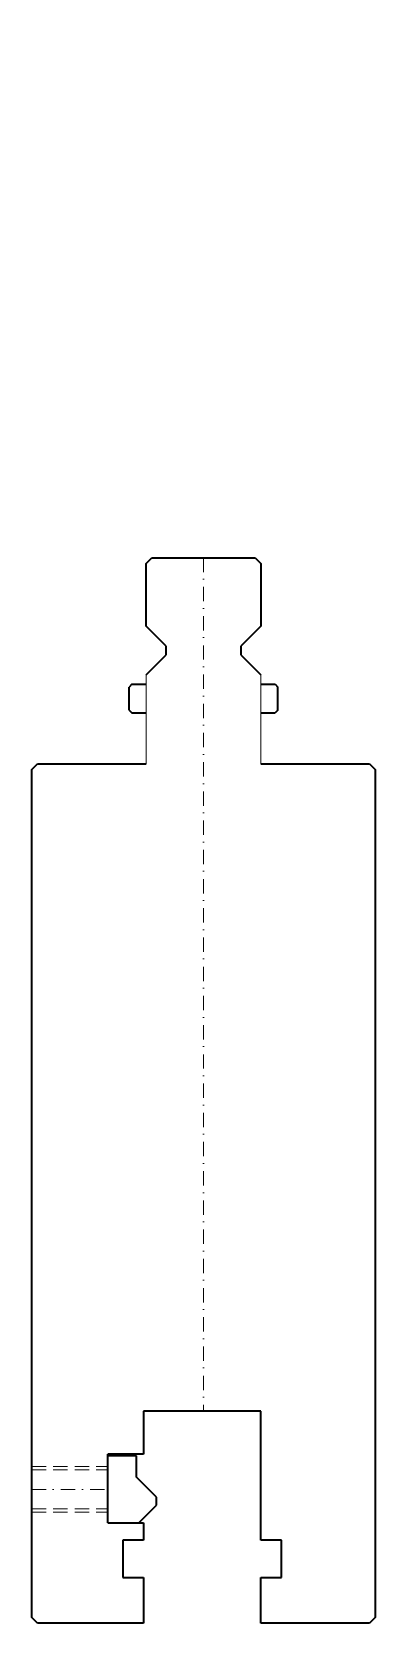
# Model space of a CAD drawing. Header units: millimetres. Extents: x -30 to 30, y -37 to 241.
import ezdxf

# ---------------------------------------------------------------- set-up
doc = ezdxf.new("R2010")
doc.units = ezdxf.units.MM
doc.header["$LTSCALE"] = 5
for name, pattern in [('AUSGEZOGEN', [0]), ('DASHDOT', [1, 0.5, -0.25, 0, -0.25]), ('DASHED', [0.75, 0.5, -0.25])]:
    doc.linetypes.add(name, pattern=pattern)
doc.layers.add('2', color=7, linetype='Continuous')
doc.layers.add('Layer7', color=30, linetype='Continuous', true_color=0xff8000)

msp = doc.modelspace()

# ---------------------------------------------------------------- linework, layer by layer
at = {"layer": '2', "color": 7, "linetype": 'AUSGEZOGEN', "lineweight": 35}
for p, q in [((-10, 148), (-9, 149)), ((-10, 137.05), (-10, 148)), ((-9, 149), (9, 149)), ((9, 149), (10, 148)), ((-6.5, 133.55), (-10, 137.05)), ((10, 137.05), (6.5, 133.55)), ((-6.5, 132.05), (-6.5, 133.55)), ((6.5, 133.55), (6.5, 132.05)), ((-10, 128.55), (-6.5, 132.05)), ((6.5, 132.05), (10, 128.55)), ((-12.5, 126.9), (-13, 126.4)), ((-13, 122.4), (-13, 126.4)), ((-12.5, 126.9), (-10, 126.9)), ((10, 126.9), (12.5, 126.9)), ((12.5, 126.9), (13, 126.4)), ((13, 122.4), (13, 126.4)), ((-13, 122.4), (-12.5, 121.9)), ((13, 122.4), (12.5, 121.9)), ((-12.5, 121.9), (-10, 121.9)), ((10, 121.9), (12.5, 121.9)), ((-30, 112), (-29, 113)), ((-30, -36), (-30, 112)), ((-29, 113), (-10, 113)), ((10, 113), (29, 113)), ((29, 113), (30, 112)), ((30, 112), (30, -36)), ((10, 0), (-10.5, 0)), ((-10.5, 0), (-10.5, -7.5)), ((10, -22.5), (10, 0)), ((-10.5, -7.5), (-16.7, -7.5)), ((-16.7, -19.5), (-16.7, -7.5)), ((-11.7, -7.8), (-16.7, -7.8)), ((-11.7, -11.5), (-11.7, -7.8)), ((-8.2, -15), (-11.7, -11.5)), ((-11.3, -19.5), (-8.2, -16.4)), ((-8.2, -16.4), (-8.2, -15)), ((-16.7, -19.5), (-10.5, -19.5)), ((-10.5, -19.5), (-10.5, -22.5)), ((-10.5, -22.5), (-14.1, -22.5)), ((-14.1, -22.5), (-14.1, -29)), ((13.6, -22.5), (10, -22.5)), ((13.6, -29), (13.6, -22.5)), ((-14.1, -29), (-10.5, -29)), ((-10.5, -29), (-10.5, -37)), ((10, -37), (10, -29)), ((10, -29), (13.6, -29)), ((-29, -37), (-30, -36)), ((30, -36), (29, -37)), ((-10.5, -37), (-29, -37)), ((29, -37), (10, -37))]:
    msp.add_line(p, q, dxfattribs=at)
at = {"layer": '2', "color": 18, "linetype": 'AUSGEZOGEN', "lineweight": 18, "true_color": 0x000000}
for p, q in [((-10, 128.55), (-10, 113)), ((10, 128.55), (10, 113))]:
    msp.add_line(p, q, dxfattribs=at)
at = {"layer": '2', "color": 7, "linetype": 'DASHED', "lineweight": 18}
for p, q in [((-30, -9.65), (-16.7, -9.65)), ((-30, -10.25), (-16.7, -10.25)), ((-30, -17.05), (-16.7, -17.05)), ((-30, -17.65), (-16.7, -17.65))]:
    msp.add_line(p, q, dxfattribs=at)
at = {"layer": '2', "color": 7, "linetype": 'DASHDOT', "lineweight": 18}
msp.add_line((-30, -13.65), (-16.7, -13.65), dxfattribs=at)

# ---------------------------------------------------------------- wipeouts: each hides what was drawn before it
at = {"color": 30, "linetype": 'AUSGEZOGEN', "lineweight": 35, "true_color": 0xff8000}
for points in [[(-4.95, 235.2), (8.95, 235.2), (8.95, 240.8), (-4.95, 240.8)], [(-4.95, 216.2), (8.95, 216.2), (8.95, 221.8), (-4.95, 221.8)], [(-4.95, 139.2), (8.95, 139.2), (8.95, 144.8), (-4.95, 144.8)]]:
    msp.add_wipeout(points, dxfattribs=at).dxf.layer = 'Layer7'

# ---------------------------------------------------------------- next in the draw order: linework, layer by layer
at = {"layer": '2', "color": 7, "linetype": 'DASHDOT', "lineweight": 18}
msp.add_line((0, 149), (0, 0), dxfattribs=at)
at = {"layer": '2', "color": 7, "linetype": 'AUSGEZOGEN', "lineweight": 35}
msp.add_line((10, 148), (10, 137.05), dxfattribs=at)

# ---------------------------------------------------------------- next in the draw order: wipeouts: each hides what was drawn before it
at = {"color": 30, "linetype": 'AUSGEZOGEN', "lineweight": 35, "true_color": 0xff8000}
msp.add_wipeout([(-4.95, 235.2), (8.95, 235.2), (8.95, 240.8), (-4.95, 240.8)], dxfattribs=at).dxf.layer = 'Layer7'

# ---------------------------------------------------------------- next in the draw order: wipeouts: each hides what was drawn before it
msp.add_wipeout([(-4.95, 235.2), (8.95, 235.2), (8.95, 240.8), (-4.95, 240.8)], dxfattribs=at).dxf.layer = 'Layer7'

# ---------------------------------------------------------------- next in the draw order: wipeouts: each hides what was drawn before it
msp.add_wipeout([(-4.95, 235.2), (8.95, 235.2), (8.95, 240.8), (-4.95, 240.8)], dxfattribs=at).dxf.layer = 'Layer7'

# ---------------------------------------------------------------- next in the draw order: wipeouts: each hides what was drawn before it
msp.add_wipeout([(-4.95, 235.2), (8.95, 235.2), (8.95, 240.8), (-4.95, 240.8)], dxfattribs=at).dxf.layer = 'Layer7'

# ---------------------------------------------------------------- next in the draw order: wipeouts: each hides what was drawn before it
msp.add_wipeout([(-4.95, 235.2), (8.95, 235.2), (8.95, 240.8), (-4.95, 240.8)], dxfattribs=at).dxf.layer = 'Layer7'

doc.saveas('drawing.dxf')
